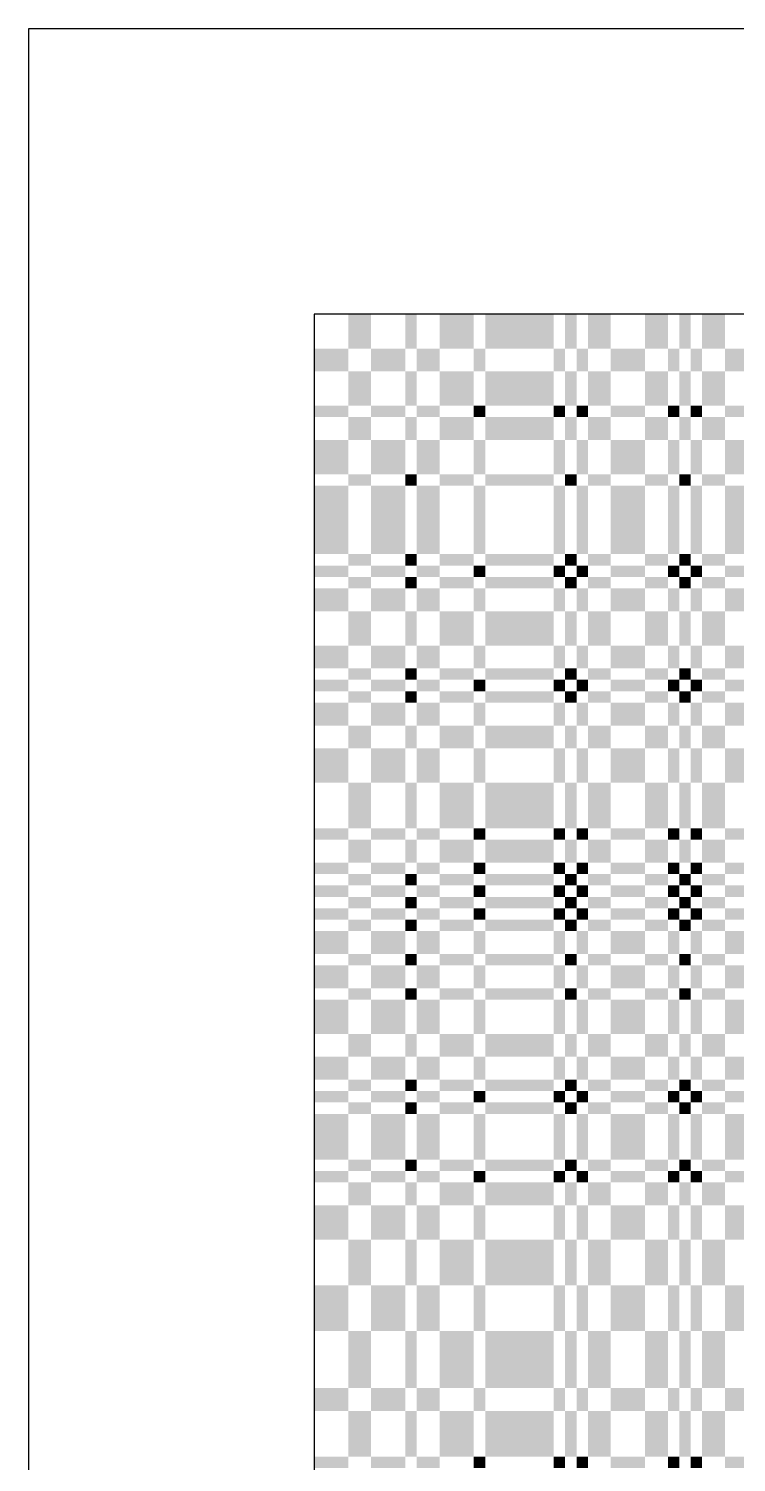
# Model space of a CAD drawing. Extents: x 0 to 200, y 0 to 200.
# Drawn here: x 0 to 49.6, y 99.6 to 200 of the extents above; entities that cross this region are included whole.
import ezdxf

# ---------------------------------------------------------------- set-up
doc = ezdxf.new("R2010")
doc.units = 0

msp = doc.modelspace()

# ---------------------------------------------------------------- linework, layer by layer
at = {"layer": 'CHROME'}
for points in [[(22.4, 177.6), (24, 177.6), (22.4, 180), (24, 180)], [(26.4, 177.6), (27.2, 177.6), (26.4, 180), (27.2, 180)], [(28.8, 177.6), (31.2, 177.6), (28.8, 180), (31.2, 180)], [(32, 177.6), (36.8, 177.6), (32, 180), (36.8, 180)], [(37.6, 177.6), (38.4, 177.6), (37.6, 180), (38.4, 180)], [(39.2, 177.6), (40.8, 177.6), (39.2, 180), (40.8, 180)], [(43.2, 177.6), (44.8, 177.6), (43.2, 180), (44.8, 180)], [(45.6, 177.6), (46.4, 177.6), (45.6, 180), (46.4, 180)], [(47.2, 177.6), (48.8, 177.6), (47.2, 180), (48.8, 180)], [(20, 176), (22.4, 176), (20, 177.6), (22.4, 177.6)], [(24, 176), (26.4, 176), (24, 177.6), (26.4, 177.6)], [(27.2, 176), (28.8, 176), (27.2, 177.6), (28.8, 177.6)], [(31.2, 176), (32, 176), (31.2, 177.6), (32, 177.6)], [(36.8, 176), (37.6, 176), (36.8, 177.6), (37.6, 177.6)], [(38.4, 176), (39.2, 176), (38.4, 177.6), (39.2, 177.6)], [(40.8, 176), (43.2, 176), (40.8, 177.6), (43.2, 177.6)], [(44.8, 176), (45.6, 176), (44.8, 177.6), (45.6, 177.6)], [(46.4, 176), (47.2, 176), (46.4, 177.6), (47.2, 177.6)], [(48.8, 176), (50.4, 176), (48.8, 177.6), (50.4, 177.6)], [(22.4, 173.6), (24, 173.6), (22.4, 176), (24, 176)], [(26.4, 173.6), (27.2, 173.6), (26.4, 176), (27.2, 176)], [(28.8, 173.6), (31.2, 173.6), (28.8, 176), (31.2, 176)], [(32, 173.6), (36.8, 173.6), (32, 176), (36.8, 176)], [(37.6, 173.6), (38.4, 173.6), (37.6, 176), (38.4, 176)], [(39.2, 173.6), (40.8, 173.6), (39.2, 176), (40.8, 176)], [(43.2, 173.6), (44.8, 173.6), (43.2, 176), (44.8, 176)], [(45.6, 173.6), (46.4, 173.6), (45.6, 176), (46.4, 176)], [(47.2, 173.6), (48.8, 173.6), (47.2, 176), (48.8, 176)], [(20, 172.8), (22.4, 172.8), (20, 173.6), (22.4, 173.6)], [(22.4, 171.2), (24, 171.2), (22.4, 172.8), (24, 172.8)], [(24, 172.8), (26.4, 172.8), (24, 173.6), (26.4, 173.6)], [(26.4, 171.2), (27.2, 171.2), (26.4, 172.8), (27.2, 172.8)], [(27.2, 172.8), (28.8, 172.8), (27.2, 173.6), (28.8, 173.6)], [(28.8, 171.2), (31.2, 171.2), (28.8, 172.8), (31.2, 172.8)], [(31.2, 172.8), (32, 172.8), (31.2, 173.6), (32, 173.6)], [(32, 171.2), (36.8, 171.2), (32, 172.8), (36.8, 172.8)], [(36.8, 172.8), (37.6, 172.8), (36.8, 173.6), (37.6, 173.6)], [(37.6, 171.2), (38.4, 171.2), (37.6, 172.8), (38.4, 172.8)], [(38.4, 172.8), (39.2, 172.8), (38.4, 173.6), (39.2, 173.6)], [(39.2, 171.2), (40.8, 171.2), (39.2, 172.8), (40.8, 172.8)], [(40.8, 172.8), (43.2, 172.8), (40.8, 173.6), (43.2, 173.6)], [(43.2, 171.2), (44.8, 171.2), (43.2, 172.8), (44.8, 172.8)], [(44.8, 172.8), (45.6, 172.8), (44.8, 173.6), (45.6, 173.6)], [(45.6, 171.2), (46.4, 171.2), (45.6, 172.8), (46.4, 172.8)], [(46.4, 172.8), (47.2, 172.8), (46.4, 173.6), (47.2, 173.6)], [(47.2, 171.2), (48.8, 171.2), (47.2, 172.8), (48.8, 172.8)], [(48.8, 172.8), (50.4, 172.8), (48.8, 173.6), (50.4, 173.6)], [(20, 168.8), (22.4, 168.8), (20, 171.2), (22.4, 171.2)], [(24, 168.8), (26.4, 168.8), (24, 171.2), (26.4, 171.2)], [(27.2, 168.8), (28.8, 168.8), (27.2, 171.2), (28.8, 171.2)], [(31.2, 168.8), (32, 168.8), (31.2, 171.2), (32, 171.2)], [(36.8, 168.8), (37.6, 168.8), (36.8, 171.2), (37.6, 171.2)], [(38.4, 168.8), (39.2, 168.8), (38.4, 171.2), (39.2, 171.2)], [(40.8, 168.8), (43.2, 168.8), (40.8, 171.2), (43.2, 171.2)], [(44.8, 168.8), (45.6, 168.8), (44.8, 171.2), (45.6, 171.2)], [(46.4, 168.8), (47.2, 168.8), (46.4, 171.2), (47.2, 171.2)], [(48.8, 168.8), (50.4, 168.8), (48.8, 171.2), (50.4, 171.2)], [(22.4, 168), (24, 168), (22.4, 168.8), (24, 168.8)], [(26.4, 168), (27.2, 168), (26.4, 168.8), (27.2, 168.8)], [(28.8, 168), (31.2, 168), (28.8, 168.8), (31.2, 168.8)], [(32, 168), (36.8, 168), (32, 168.8), (36.8, 168.8)], [(37.6, 168), (38.4, 168), (37.6, 168.8), (38.4, 168.8)], [(39.2, 168), (40.8, 168), (39.2, 168.8), (40.8, 168.8)], [(43.2, 168), (44.8, 168), (43.2, 168.8), (44.8, 168.8)], [(45.6, 168), (46.4, 168), (45.6, 168.8), (46.4, 168.8)], [(47.2, 168), (48.8, 168), (47.2, 168.8), (48.8, 168.8)], [(20, 163.2), (22.4, 163.2), (20, 168), (22.4, 168)], [(24, 163.2), (26.4, 163.2), (24, 168), (26.4, 168)], [(27.2, 163.2), (28.8, 163.2), (27.2, 168), (28.8, 168)], [(31.2, 163.2), (32, 163.2), (31.2, 168), (32, 168)], [(36.8, 163.2), (37.6, 163.2), (36.8, 168), (37.6, 168)], [(38.4, 163.2), (39.2, 163.2), (38.4, 168), (39.2, 168)], [(40.8, 163.2), (43.2, 163.2), (40.8, 168), (43.2, 168)], [(44.8, 163.2), (45.6, 163.2), (44.8, 168), (45.6, 168)], [(46.4, 163.2), (47.2, 163.2), (46.4, 168), (47.2, 168)], [(48.8, 163.2), (50.4, 163.2), (48.8, 168), (50.4, 168)], [(22.4, 162.4), (24, 162.4), (22.4, 163.2), (24, 163.2)], [(26.4, 162.4), (27.2, 162.4), (26.4, 163.2), (27.2, 163.2)], [(28.8, 162.4), (31.2, 162.4), (28.8, 163.2), (31.2, 163.2)], [(32, 162.4), (36.8, 162.4), (32, 163.2), (36.8, 163.2)], [(37.6, 162.4), (38.4, 162.4), (37.6, 163.2), (38.4, 163.2)], [(39.2, 162.4), (40.8, 162.4), (39.2, 163.2), (40.8, 163.2)], [(43.2, 162.4), (44.8, 162.4), (43.2, 163.2), (44.8, 163.2)], [(45.6, 162.4), (46.4, 162.4), (45.6, 163.2), (46.4, 163.2)], [(47.2, 162.4), (48.8, 162.4), (47.2, 163.2), (48.8, 163.2)], [(20, 161.6), (22.4, 161.6), (20, 162.4), (22.4, 162.4)], [(24, 161.6), (26.4, 161.6), (24, 162.4), (26.4, 162.4)], [(27.2, 161.6), (28.8, 161.6), (27.2, 162.4), (28.8, 162.4)], [(31.2, 161.6), (32, 161.6), (31.2, 162.4), (32, 162.4)], [(36.8, 161.6), (37.6, 161.6), (36.8, 162.4), (37.6, 162.4)], [(38.4, 161.6), (39.2, 161.6), (38.4, 162.4), (39.2, 162.4)], [(40.8, 161.6), (43.2, 161.6), (40.8, 162.4), (43.2, 162.4)], [(44.8, 161.6), (45.6, 161.6), (44.8, 162.4), (45.6, 162.4)], [(46.4, 161.6), (47.2, 161.6), (46.4, 162.4), (47.2, 162.4)], [(48.8, 161.6), (50.4, 161.6), (48.8, 162.4), (50.4, 162.4)], [(20, 159.2), (22.4, 159.2), (20, 160.8), (22.4, 160.8)], [(22.4, 160.8), (24, 160.8), (22.4, 161.6), (24, 161.6)], [(24, 159.2), (26.4, 159.2), (24, 160.8), (26.4, 160.8)], [(26.4, 160.8), (27.2, 160.8), (26.4, 161.6), (27.2, 161.6)], [(27.2, 159.2), (28.8, 159.2), (27.2, 160.8), (28.8, 160.8)], [(28.8, 160.8), (31.2, 160.8), (28.8, 161.6), (31.2, 161.6)], [(31.2, 159.2), (32, 159.2), (31.2, 160.8), (32, 160.8)], [(32, 160.8), (36.8, 160.8), (32, 161.6), (36.8, 161.6)], [(36.8, 159.2), (37.6, 159.2), (36.8, 160.8), (37.6, 160.8)], [(37.6, 160.8), (38.4, 160.8), (37.6, 161.6), (38.4, 161.6)], [(38.4, 159.2), (39.2, 159.2), (38.4, 160.8), (39.2, 160.8)], [(39.2, 160.8), (40.8, 160.8), (39.2, 161.6), (40.8, 161.6)], [(40.8, 159.2), (43.2, 159.2), (40.8, 160.8), (43.2, 160.8)], [(43.2, 160.8), (44.8, 160.8), (43.2, 161.6), (44.8, 161.6)], [(44.8, 159.2), (45.6, 159.2), (44.8, 160.8), (45.6, 160.8)], [(45.6, 160.8), (46.4, 160.8), (45.6, 161.6), (46.4, 161.6)], [(46.4, 159.2), (47.2, 159.2), (46.4, 160.8), (47.2, 160.8)], [(47.2, 160.8), (48.8, 160.8), (47.2, 161.6), (48.8, 161.6)], [(48.8, 159.2), (50.4, 159.2), (48.8, 160.8), (50.4, 160.8)], [(22.4, 156.8), (24, 156.8), (22.4, 159.2), (24, 159.2)], [(26.4, 156.8), (27.2, 156.8), (26.4, 159.2), (27.2, 159.2)], [(28.8, 156.8), (31.2, 156.8), (28.8, 159.2), (31.2, 159.2)], [(32, 156.8), (36.8, 156.8), (32, 159.2), (36.8, 159.2)], [(37.6, 156.8), (38.4, 156.8), (37.6, 159.2), (38.4, 159.2)], [(39.2, 156.8), (40.8, 156.8), (39.2, 159.2), (40.8, 159.2)], [(43.2, 156.8), (44.8, 156.8), (43.2, 159.2), (44.8, 159.2)], [(45.6, 156.8), (46.4, 156.8), (45.6, 159.2), (46.4, 159.2)], [(47.2, 156.8), (48.8, 156.8), (47.2, 159.2), (48.8, 159.2)], [(20, 155.2), (22.4, 155.2), (20, 156.8), (22.4, 156.8)], [(24, 155.2), (26.4, 155.2), (24, 156.8), (26.4, 156.8)], [(27.2, 155.2), (28.8, 155.2), (27.2, 156.8), (28.8, 156.8)], [(31.2, 155.2), (32, 155.2), (31.2, 156.8), (32, 156.8)], [(36.8, 155.2), (37.6, 155.2), (36.8, 156.8), (37.6, 156.8)], [(38.4, 155.2), (39.2, 155.2), (38.4, 156.8), (39.2, 156.8)], [(40.8, 155.2), (43.2, 155.2), (40.8, 156.8), (43.2, 156.8)], [(44.8, 155.2), (45.6, 155.2), (44.8, 156.8), (45.6, 156.8)], [(46.4, 155.2), (47.2, 155.2), (46.4, 156.8), (47.2, 156.8)], [(48.8, 155.2), (50.4, 155.2), (48.8, 156.8), (50.4, 156.8)], [(22.4, 154.4), (24, 154.4), (22.4, 155.2), (24, 155.2)], [(26.4, 154.4), (27.2, 154.4), (26.4, 155.2), (27.2, 155.2)], [(28.8, 154.4), (31.2, 154.4), (28.8, 155.2), (31.2, 155.2)], [(32, 154.4), (36.8, 154.4), (32, 155.2), (36.8, 155.2)], [(37.6, 154.4), (38.4, 154.4), (37.6, 155.2), (38.4, 155.2)], [(39.2, 154.4), (40.8, 154.4), (39.2, 155.2), (40.8, 155.2)], [(43.2, 154.4), (44.8, 154.4), (43.2, 155.2), (44.8, 155.2)], [(45.6, 154.4), (46.4, 154.4), (45.6, 155.2), (46.4, 155.2)], [(47.2, 154.4), (48.8, 154.4), (47.2, 155.2), (48.8, 155.2)], [(20, 153.6), (22.4, 153.6), (20, 154.4), (22.4, 154.4)], [(24, 153.6), (26.4, 153.6), (24, 154.4), (26.4, 154.4)], [(27.2, 153.6), (28.8, 153.6), (27.2, 154.4), (28.8, 154.4)], [(31.2, 153.6), (32, 153.6), (31.2, 154.4), (32, 154.4)], [(36.8, 153.6), (37.6, 153.6), (36.8, 154.4), (37.6, 154.4)], [(38.4, 153.6), (39.2, 153.6), (38.4, 154.4), (39.2, 154.4)], [(40.8, 153.6), (43.2, 153.6), (40.8, 154.4), (43.2, 154.4)], [(44.8, 153.6), (45.6, 153.6), (44.8, 154.4), (45.6, 154.4)], [(46.4, 153.6), (47.2, 153.6), (46.4, 154.4), (47.2, 154.4)], [(48.8, 153.6), (50.4, 153.6), (48.8, 154.4), (50.4, 154.4)], [(20, 151.2), (22.4, 151.2), (20, 152.8), (22.4, 152.8)], [(22.4, 152.8), (24, 152.8), (22.4, 153.6), (24, 153.6)], [(24, 151.2), (26.4, 151.2), (24, 152.8), (26.4, 152.8)], [(26.4, 152.8), (27.2, 152.8), (26.4, 153.6), (27.2, 153.6)], [(27.2, 151.2), (28.8, 151.2), (27.2, 152.8), (28.8, 152.8)], [(28.8, 152.8), (31.2, 152.8), (28.8, 153.6), (31.2, 153.6)], [(31.2, 151.2), (32, 151.2), (31.2, 152.8), (32, 152.8)], [(32, 152.8), (36.8, 152.8), (32, 153.6), (36.8, 153.6)], [(36.8, 151.2), (37.6, 151.2), (36.8, 152.8), (37.6, 152.8)], [(37.6, 152.8), (38.4, 152.8), (37.6, 153.6), (38.4, 153.6)], [(38.4, 151.2), (39.2, 151.2), (38.4, 152.8), (39.2, 152.8)], [(39.2, 152.8), (40.8, 152.8), (39.2, 153.6), (40.8, 153.6)], [(40.8, 151.2), (43.2, 151.2), (40.8, 152.8), (43.2, 152.8)], [(43.2, 152.8), (44.8, 152.8), (43.2, 153.6), (44.8, 153.6)], [(44.8, 151.2), (45.6, 151.2), (44.8, 152.8), (45.6, 152.8)], [(45.6, 152.8), (46.4, 152.8), (45.6, 153.6), (46.4, 153.6)], [(46.4, 151.2), (47.2, 151.2), (46.4, 152.8), (47.2, 152.8)], [(47.2, 152.8), (48.8, 152.8), (47.2, 153.6), (48.8, 153.6)], [(48.8, 151.2), (50.4, 151.2), (48.8, 152.8), (50.4, 152.8)], [(22.4, 149.6), (24, 149.6), (22.4, 151.2), (24, 151.2)], [(26.4, 149.6), (27.2, 149.6), (26.4, 151.2), (27.2, 151.2)], [(28.8, 149.6), (31.2, 149.6), (28.8, 151.2), (31.2, 151.2)], [(32, 149.6), (36.8, 149.6), (32, 151.2), (36.8, 151.2)], [(37.6, 149.6), (38.4, 149.6), (37.6, 151.2), (38.4, 151.2)], [(39.2, 149.6), (40.8, 149.6), (39.2, 151.2), (40.8, 151.2)], [(43.2, 149.6), (44.8, 149.6), (43.2, 151.2), (44.8, 151.2)], [(45.6, 149.6), (46.4, 149.6), (45.6, 151.2), (46.4, 151.2)], [(47.2, 149.6), (48.8, 149.6), (47.2, 151.2), (48.8, 151.2)], [(20, 147.2), (22.4, 147.2), (20, 149.6), (22.4, 149.6)], [(24, 147.2), (26.4, 147.2), (24, 149.6), (26.4, 149.6)], [(27.2, 147.2), (28.8, 147.2), (27.2, 149.6), (28.8, 149.6)], [(31.2, 147.2), (32, 147.2), (31.2, 149.6), (32, 149.6)], [(36.8, 147.2), (37.6, 147.2), (36.8, 149.6), (37.6, 149.6)], [(38.4, 147.2), (39.2, 147.2), (38.4, 149.6), (39.2, 149.6)], [(40.8, 147.2), (43.2, 147.2), (40.8, 149.6), (43.2, 149.6)], [(44.8, 147.2), (45.6, 147.2), (44.8, 149.6), (45.6, 149.6)], [(46.4, 147.2), (47.2, 147.2), (46.4, 149.6), (47.2, 149.6)], [(48.8, 147.2), (50.4, 147.2), (48.8, 149.6), (50.4, 149.6)], [(22.4, 144), (24, 144), (22.4, 147.2), (24, 147.2)], [(26.4, 144), (27.2, 144), (26.4, 147.2), (27.2, 147.2)], [(28.8, 144), (31.2, 144), (28.8, 147.2), (31.2, 147.2)], [(32, 144), (36.8, 144), (32, 147.2), (36.8, 147.2)], [(37.6, 144), (38.4, 144), (37.6, 147.2), (38.4, 147.2)], [(39.2, 144), (40.8, 144), (39.2, 147.2), (40.8, 147.2)], [(43.2, 144), (44.8, 144), (43.2, 147.2), (44.8, 147.2)], [(45.6, 144), (46.4, 144), (45.6, 147.2), (46.4, 147.2)], [(47.2, 144), (48.8, 144), (47.2, 147.2), (48.8, 147.2)], [(20, 143.2), (22.4, 143.2), (20, 144), (22.4, 144)], [(24, 143.2), (26.4, 143.2), (24, 144), (26.4, 144)], [(27.2, 143.2), (28.8, 143.2), (27.2, 144), (28.8, 144)], [(31.2, 143.2), (32, 143.2), (31.2, 144), (32, 144)], [(36.8, 143.2), (37.6, 143.2), (36.8, 144), (37.6, 144)], [(38.4, 143.2), (39.2, 143.2), (38.4, 144), (39.2, 144)], [(40.8, 143.2), (43.2, 143.2), (40.8, 144), (43.2, 144)], [(44.8, 143.2), (45.6, 143.2), (44.8, 144), (45.6, 144)], [(46.4, 143.2), (47.2, 143.2), (46.4, 144), (47.2, 144)], [(48.8, 143.2), (50.4, 143.2), (48.8, 144), (50.4, 144)], [(22.4, 141.6), (24, 141.6), (22.4, 143.2), (24, 143.2)], [(26.4, 141.6), (27.2, 141.6), (26.4, 143.2), (27.2, 143.2)], [(28.8, 141.6), (31.2, 141.6), (28.8, 143.2), (31.2, 143.2)], [(32, 141.6), (36.8, 141.6), (32, 143.2), (36.8, 143.2)], [(37.6, 141.6), (38.4, 141.6), (37.6, 143.2), (38.4, 143.2)], [(39.2, 141.6), (40.8, 141.6), (39.2, 143.2), (40.8, 143.2)], [(43.2, 141.6), (44.8, 141.6), (43.2, 143.2), (44.8, 143.2)], [(45.6, 141.6), (46.4, 141.6), (45.6, 143.2), (46.4, 143.2)], [(47.2, 141.6), (48.8, 141.6), (47.2, 143.2), (48.8, 143.2)], [(20, 140.8), (22.4, 140.8), (20, 141.6), (22.4, 141.6)], [(24, 140.8), (26.4, 140.8), (24, 141.6), (26.4, 141.6)], [(27.2, 140.8), (28.8, 140.8), (27.2, 141.6), (28.8, 141.6)], [(31.2, 140.8), (32, 140.8), (31.2, 141.6), (32, 141.6)], [(36.8, 140.8), (37.6, 140.8), (36.8, 141.6), (37.6, 141.6)], [(38.4, 140.8), (39.2, 140.8), (38.4, 141.6), (39.2, 141.6)], [(40.8, 140.8), (43.2, 140.8), (40.8, 141.6), (43.2, 141.6)], [(44.8, 140.8), (45.6, 140.8), (44.8, 141.6), (45.6, 141.6)], [(46.4, 140.8), (47.2, 140.8), (46.4, 141.6), (47.2, 141.6)], [(48.8, 140.8), (50.4, 140.8), (48.8, 141.6), (50.4, 141.6)], [(22.4, 140), (24, 140), (22.4, 140.8), (24, 140.8)], [(26.4, 140), (27.2, 140), (26.4, 140.8), (27.2, 140.8)], [(28.8, 140), (31.2, 140), (28.8, 140.8), (31.2, 140.8)], [(32, 140), (36.8, 140), (32, 140.8), (36.8, 140.8)], [(37.6, 140), (38.4, 140), (37.6, 140.8), (38.4, 140.8)], [(39.2, 140), (40.8, 140), (39.2, 140.8), (40.8, 140.8)], [(43.2, 140), (44.8, 140), (43.2, 140.8), (44.8, 140.8)], [(45.6, 140), (46.4, 140), (45.6, 140.8), (46.4, 140.8)], [(47.2, 140), (48.8, 140), (47.2, 140.8), (48.8, 140.8)], [(20, 139.2), (22.4, 139.2), (20, 140), (22.4, 140)], [(24, 139.2), (26.4, 139.2), (24, 140), (26.4, 140)], [(27.2, 139.2), (28.8, 139.2), (27.2, 140), (28.8, 140)], [(31.2, 139.2), (32, 139.2), (31.2, 140), (32, 140)], [(36.8, 139.2), (37.6, 139.2), (36.8, 140), (37.6, 140)], [(38.4, 139.2), (39.2, 139.2), (38.4, 140), (39.2, 140)], [(40.8, 139.2), (43.2, 139.2), (40.8, 140), (43.2, 140)], [(44.8, 139.2), (45.6, 139.2), (44.8, 140), (45.6, 140)], [(46.4, 139.2), (47.2, 139.2), (46.4, 140), (47.2, 140)], [(48.8, 139.2), (50.4, 139.2), (48.8, 140), (50.4, 140)], [(22.4, 138.4), (24, 138.4), (22.4, 139.2), (24, 139.2)], [(26.4, 138.4), (27.2, 138.4), (26.4, 139.2), (27.2, 139.2)], [(28.8, 138.4), (31.2, 138.4), (28.8, 139.2), (31.2, 139.2)], [(32, 138.4), (36.8, 138.4), (32, 139.2), (36.8, 139.2)], [(37.6, 138.4), (38.4, 138.4), (37.6, 139.2), (38.4, 139.2)], [(39.2, 138.4), (40.8, 138.4), (39.2, 139.2), (40.8, 139.2)], [(43.2, 138.4), (44.8, 138.4), (43.2, 139.2), (44.8, 139.2)], [(45.6, 138.4), (46.4, 138.4), (45.6, 139.2), (46.4, 139.2)], [(47.2, 138.4), (48.8, 138.4), (47.2, 139.2), (48.8, 139.2)], [(20, 137.6), (22.4, 137.6), (20, 138.4), (22.4, 138.4)], [(22.4, 136.8), (24, 136.8), (22.4, 137.6), (24, 137.6)], [(24, 137.6), (26.4, 137.6), (24, 138.4), (26.4, 138.4)], [(26.4, 136.8), (27.2, 136.8), (26.4, 137.6), (27.2, 137.6)], [(27.2, 137.6), (28.8, 137.6), (27.2, 138.4), (28.8, 138.4)], [(28.8, 136.8), (31.2, 136.8), (28.8, 137.6), (31.2, 137.6)], [(31.2, 137.6), (32, 137.6), (31.2, 138.4), (32, 138.4)], [(32, 136.8), (36.8, 136.8), (32, 137.6), (36.8, 137.6)], [(36.8, 137.6), (37.6, 137.6), (36.8, 138.4), (37.6, 138.4)], [(37.6, 136.8), (38.4, 136.8), (37.6, 137.6), (38.4, 137.6)], [(38.4, 137.6), (39.2, 137.6), (38.4, 138.4), (39.2, 138.4)], [(39.2, 136.8), (40.8, 136.8), (39.2, 137.6), (40.8, 137.6)], [(40.8, 137.6), (43.2, 137.6), (40.8, 138.4), (43.2, 138.4)], [(43.2, 136.8), (44.8, 136.8), (43.2, 137.6), (44.8, 137.6)], [(44.8, 137.6), (45.6, 137.6), (44.8, 138.4), (45.6, 138.4)], [(45.6, 136.8), (46.4, 136.8), (45.6, 137.6), (46.4, 137.6)], [(46.4, 137.6), (47.2, 137.6), (46.4, 138.4), (47.2, 138.4)], [(47.2, 136.8), (48.8, 136.8), (47.2, 137.6), (48.8, 137.6)], [(48.8, 137.6), (50.4, 137.6), (48.8, 138.4), (50.4, 138.4)], [(20, 135.2), (22.4, 135.2), (20, 136.8), (22.4, 136.8)], [(24, 135.2), (26.4, 135.2), (24, 136.8), (26.4, 136.8)], [(27.2, 135.2), (28.8, 135.2), (27.2, 136.8), (28.8, 136.8)], [(31.2, 135.2), (32, 135.2), (31.2, 136.8), (32, 136.8)], [(36.8, 135.2), (37.6, 135.2), (36.8, 136.8), (37.6, 136.8)], [(38.4, 135.2), (39.2, 135.2), (38.4, 136.8), (39.2, 136.8)], [(40.8, 135.2), (43.2, 135.2), (40.8, 136.8), (43.2, 136.8)], [(44.8, 135.2), (45.6, 135.2), (44.8, 136.8), (45.6, 136.8)], [(46.4, 135.2), (47.2, 135.2), (46.4, 136.8), (47.2, 136.8)], [(48.8, 135.2), (50.4, 135.2), (48.8, 136.8), (50.4, 136.8)], [(22.4, 134.4), (24, 134.4), (22.4, 135.2), (24, 135.2)], [(26.4, 134.4), (27.2, 134.4), (26.4, 135.2), (27.2, 135.2)], [(28.8, 134.4), (31.2, 134.4), (28.8, 135.2), (31.2, 135.2)], [(32, 134.4), (36.8, 134.4), (32, 135.2), (36.8, 135.2)], [(37.6, 134.4), (38.4, 134.4), (37.6, 135.2), (38.4, 135.2)], [(39.2, 134.4), (40.8, 134.4), (39.2, 135.2), (40.8, 135.2)], [(43.2, 134.4), (44.8, 134.4), (43.2, 135.2), (44.8, 135.2)], [(45.6, 134.4), (46.4, 134.4), (45.6, 135.2), (46.4, 135.2)], [(47.2, 134.4), (48.8, 134.4), (47.2, 135.2), (48.8, 135.2)], [(20, 132.8), (22.4, 132.8), (20, 134.4), (22.4, 134.4)], [(24, 132.8), (26.4, 132.8), (24, 134.4), (26.4, 134.4)], [(27.2, 132.8), (28.8, 132.8), (27.2, 134.4), (28.8, 134.4)], [(31.2, 132.8), (32, 132.8), (31.2, 134.4), (32, 134.4)], [(36.8, 132.8), (37.6, 132.8), (36.8, 134.4), (37.6, 134.4)], [(38.4, 132.8), (39.2, 132.8), (38.4, 134.4), (39.2, 134.4)], [(40.8, 132.8), (43.2, 132.8), (40.8, 134.4), (43.2, 134.4)], [(44.8, 132.8), (45.6, 132.8), (44.8, 134.4), (45.6, 134.4)], [(46.4, 132.8), (47.2, 132.8), (46.4, 134.4), (47.2, 134.4)], [(48.8, 132.8), (50.4, 132.8), (48.8, 134.4), (50.4, 134.4)], [(22.4, 132), (24, 132), (22.4, 132.8), (24, 132.8)], [(26.4, 132), (27.2, 132), (26.4, 132.8), (27.2, 132.8)], [(28.8, 132), (31.2, 132), (28.8, 132.8), (31.2, 132.8)], [(32, 132), (36.8, 132), (32, 132.8), (36.8, 132.8)], [(37.6, 132), (38.4, 132), (37.6, 132.8), (38.4, 132.8)], [(39.2, 132), (40.8, 132), (39.2, 132.8), (40.8, 132.8)], [(43.2, 132), (44.8, 132), (43.2, 132.8), (44.8, 132.8)], [(45.6, 132), (46.4, 132), (45.6, 132.8), (46.4, 132.8)], [(47.2, 132), (48.8, 132), (47.2, 132.8), (48.8, 132.8)], [(20, 129.6), (22.4, 129.6), (20, 132), (22.4, 132)], [(24, 129.6), (26.4, 129.6), (24, 132), (26.4, 132)], [(27.2, 129.6), (28.8, 129.6), (27.2, 132), (28.8, 132)], [(31.2, 129.6), (32, 129.6), (31.2, 132), (32, 132)], [(36.8, 129.6), (37.6, 129.6), (36.8, 132), (37.6, 132)], [(38.4, 129.6), (39.2, 129.6), (38.4, 132), (39.2, 132)], [(40.8, 129.6), (43.2, 129.6), (40.8, 132), (43.2, 132)], [(44.8, 129.6), (45.6, 129.6), (44.8, 132), (45.6, 132)], [(46.4, 129.6), (47.2, 129.6), (46.4, 132), (47.2, 132)], [(48.8, 129.6), (50.4, 129.6), (48.8, 132), (50.4, 132)], [(22.4, 128), (24, 128), (22.4, 129.6), (24, 129.6)], [(26.4, 128), (27.2, 128), (26.4, 129.6), (27.2, 129.6)], [(28.8, 128), (31.2, 128), (28.8, 129.6), (31.2, 129.6)], [(32, 128), (36.8, 128), (32, 129.6), (36.8, 129.6)], [(37.6, 128), (38.4, 128), (37.6, 129.6), (38.4, 129.6)], [(39.2, 128), (40.8, 128), (39.2, 129.6), (40.8, 129.6)], [(43.2, 128), (44.8, 128), (43.2, 129.6), (44.8, 129.6)], [(45.6, 128), (46.4, 128), (45.6, 129.6), (46.4, 129.6)], [(47.2, 128), (48.8, 128), (47.2, 129.6), (48.8, 129.6)], [(20, 126.4), (22.4, 126.4), (20, 128), (22.4, 128)], [(24, 126.4), (26.4, 126.4), (24, 128), (26.4, 128)], [(27.2, 126.4), (28.8, 126.4), (27.2, 128), (28.8, 128)], [(31.2, 126.4), (32, 126.4), (31.2, 128), (32, 128)], [(36.8, 126.4), (37.6, 126.4), (36.8, 128), (37.6, 128)], [(38.4, 126.4), (39.2, 126.4), (38.4, 128), (39.2, 128)], [(40.8, 126.4), (43.2, 126.4), (40.8, 128), (43.2, 128)], [(44.8, 126.4), (45.6, 126.4), (44.8, 128), (45.6, 128)], [(46.4, 126.4), (47.2, 126.4), (46.4, 128), (47.2, 128)], [(48.8, 126.4), (50.4, 126.4), (48.8, 128), (50.4, 128)], [(20, 124.8), (22.4, 124.8), (20, 125.6), (22.4, 125.6)], [(22.4, 125.6), (24, 125.6), (22.4, 126.4), (24, 126.4)], [(24, 124.8), (26.4, 124.8), (24, 125.6), (26.4, 125.6)], [(26.4, 125.6), (27.2, 125.6), (26.4, 126.4), (27.2, 126.4)], [(27.2, 124.8), (28.8, 124.8), (27.2, 125.6), (28.8, 125.6)], [(28.8, 125.6), (31.2, 125.6), (28.8, 126.4), (31.2, 126.4)], [(31.2, 124.8), (32, 124.8), (31.2, 125.6), (32, 125.6)], [(32, 125.6), (36.8, 125.6), (32, 126.4), (36.8, 126.4)], [(36.8, 124.8), (37.6, 124.8), (36.8, 125.6), (37.6, 125.6)], [(37.6, 125.6), (38.4, 125.6), (37.6, 126.4), (38.4, 126.4)], [(38.4, 124.8), (39.2, 124.8), (38.4, 125.6), (39.2, 125.6)], [(39.2, 125.6), (40.8, 125.6), (39.2, 126.4), (40.8, 126.4)], [(40.8, 124.8), (43.2, 124.8), (40.8, 125.6), (43.2, 125.6)], [(43.2, 125.6), (44.8, 125.6), (43.2, 126.4), (44.8, 126.4)], [(44.8, 124.8), (45.6, 124.8), (44.8, 125.6), (45.6, 125.6)], [(45.6, 125.6), (46.4, 125.6), (45.6, 126.4), (46.4, 126.4)], [(46.4, 124.8), (47.2, 124.8), (46.4, 125.6), (47.2, 125.6)], [(47.2, 125.6), (48.8, 125.6), (47.2, 126.4), (48.8, 126.4)], [(48.8, 124.8), (50.4, 124.8), (48.8, 125.6), (50.4, 125.6)], [(22.4, 124), (24, 124), (22.4, 124.8), (24, 124.8)], [(26.4, 124), (27.2, 124), (26.4, 124.8), (27.2, 124.8)], [(28.8, 124), (31.2, 124), (28.8, 124.8), (31.2, 124.8)], [(32, 124), (36.8, 124), (32, 124.8), (36.8, 124.8)], [(37.6, 124), (38.4, 124), (37.6, 124.8), (38.4, 124.8)], [(39.2, 124), (40.8, 124), (39.2, 124.8), (40.8, 124.8)], [(43.2, 124), (44.8, 124), (43.2, 124.8), (44.8, 124.8)], [(45.6, 124), (46.4, 124), (45.6, 124.8), (46.4, 124.8)], [(47.2, 124), (48.8, 124), (47.2, 124.8), (48.8, 124.8)], [(20, 120.8), (22.4, 120.8), (20, 124), (22.4, 124)], [(24, 120.8), (26.4, 120.8), (24, 124), (26.4, 124)], [(27.2, 120.8), (28.8, 120.8), (27.2, 124), (28.8, 124)], [(31.2, 120.8), (32, 120.8), (31.2, 124), (32, 124)], [(36.8, 120.8), (37.6, 120.8), (36.8, 124), (37.6, 124)], [(38.4, 120.8), (39.2, 120.8), (38.4, 124), (39.2, 124)], [(40.8, 120.8), (43.2, 120.8), (40.8, 124), (43.2, 124)], [(44.8, 120.8), (45.6, 120.8), (44.8, 124), (45.6, 124)], [(46.4, 120.8), (47.2, 120.8), (46.4, 124), (47.2, 124)], [(48.8, 120.8), (50.4, 120.8), (48.8, 124), (50.4, 124)], [(22.4, 120), (24, 120), (22.4, 120.8), (24, 120.8)], [(26.4, 120), (27.2, 120), (26.4, 120.8), (27.2, 120.8)], [(28.8, 120), (31.2, 120), (28.8, 120.8), (31.2, 120.8)], [(32, 120), (36.8, 120), (32, 120.8), (36.8, 120.8)], [(37.6, 120), (38.4, 120), (37.6, 120.8), (38.4, 120.8)], [(39.2, 120), (40.8, 120), (39.2, 120.8), (40.8, 120.8)], [(43.2, 120), (44.8, 120), (43.2, 120.8), (44.8, 120.8)], [(45.6, 120), (46.4, 120), (45.6, 120.8), (46.4, 120.8)], [(47.2, 120), (48.8, 120), (47.2, 120.8), (48.8, 120.8)], [(20, 119.2), (22.4, 119.2), (20, 120), (22.4, 120)], [(24, 119.2), (26.4, 119.2), (24, 120), (26.4, 120)], [(27.2, 119.2), (28.8, 119.2), (27.2, 120), (28.8, 120)], [(31.2, 119.2), (32, 119.2), (31.2, 120), (32, 120)], [(36.8, 119.2), (37.6, 119.2), (36.8, 120), (37.6, 120)], [(38.4, 119.2), (39.2, 119.2), (38.4, 120), (39.2, 120)], [(40.8, 119.2), (43.2, 119.2), (40.8, 120), (43.2, 120)], [(44.8, 119.2), (45.6, 119.2), (44.8, 120), (45.6, 120)], [(46.4, 119.2), (47.2, 119.2), (46.4, 120), (47.2, 120)], [(48.8, 119.2), (50.4, 119.2), (48.8, 120), (50.4, 120)], [(22.4, 117.6), (24, 117.6), (22.4, 119.2), (24, 119.2)], [(26.4, 117.6), (27.2, 117.6), (26.4, 119.2), (27.2, 119.2)], [(28.8, 117.6), (31.2, 117.6), (28.8, 119.2), (31.2, 119.2)], [(32, 117.6), (36.8, 117.6), (32, 119.2), (36.8, 119.2)], [(37.6, 117.6), (38.4, 117.6), (37.6, 119.2), (38.4, 119.2)], [(39.2, 117.6), (40.8, 117.6), (39.2, 119.2), (40.8, 119.2)], [(43.2, 117.6), (44.8, 117.6), (43.2, 119.2), (44.8, 119.2)], [(45.6, 117.6), (46.4, 117.6), (45.6, 119.2), (46.4, 119.2)], [(47.2, 117.6), (48.8, 117.6), (47.2, 119.2), (48.8, 119.2)], [(20, 115.2), (22.4, 115.2), (20, 117.6), (22.4, 117.6)], [(24, 115.2), (26.4, 115.2), (24, 117.6), (26.4, 117.6)], [(27.2, 115.2), (28.8, 115.2), (27.2, 117.6), (28.8, 117.6)], [(31.2, 115.2), (32, 115.2), (31.2, 117.6), (32, 117.6)], [(36.8, 115.2), (37.6, 115.2), (36.8, 117.6), (37.6, 117.6)], [(38.4, 115.2), (39.2, 115.2), (38.4, 117.6), (39.2, 117.6)], [(40.8, 115.2), (43.2, 115.2), (40.8, 117.6), (43.2, 117.6)], [(44.8, 115.2), (45.6, 115.2), (44.8, 117.6), (45.6, 117.6)], [(46.4, 115.2), (47.2, 115.2), (46.4, 117.6), (47.2, 117.6)], [(48.8, 115.2), (50.4, 115.2), (48.8, 117.6), (50.4, 117.6)], [(22.4, 112), (24, 112), (22.4, 115.2), (24, 115.2)], [(26.4, 112), (27.2, 112), (26.4, 115.2), (27.2, 115.2)], [(28.8, 112), (31.2, 112), (28.8, 115.2), (31.2, 115.2)], [(32, 112), (36.8, 112), (32, 115.2), (36.8, 115.2)], [(37.6, 112), (38.4, 112), (37.6, 115.2), (38.4, 115.2)], [(39.2, 112), (40.8, 112), (39.2, 115.2), (40.8, 115.2)], [(43.2, 112), (44.8, 112), (43.2, 115.2), (44.8, 115.2)], [(45.6, 112), (46.4, 112), (45.6, 115.2), (46.4, 115.2)], [(47.2, 112), (48.8, 112), (47.2, 115.2), (48.8, 115.2)], [(20, 108.8), (22.4, 108.8), (20, 112), (22.4, 112)], [(24, 108.8), (26.4, 108.8), (24, 112), (26.4, 112)], [(27.2, 108.8), (28.8, 108.8), (27.2, 112), (28.8, 112)], [(31.2, 108.8), (32, 108.8), (31.2, 112), (32, 112)], [(36.8, 108.8), (37.6, 108.8), (36.8, 112), (37.6, 112)], [(38.4, 108.8), (39.2, 108.8), (38.4, 112), (39.2, 112)], [(40.8, 108.8), (43.2, 108.8), (40.8, 112), (43.2, 112)], [(44.8, 108.8), (45.6, 108.8), (44.8, 112), (45.6, 112)], [(46.4, 108.8), (47.2, 108.8), (46.4, 112), (47.2, 112)], [(48.8, 108.8), (50.4, 108.8), (48.8, 112), (50.4, 112)], [(22.4, 104.8), (24, 104.8), (22.4, 108.8), (24, 108.8)], [(26.4, 104.8), (27.2, 104.8), (26.4, 108.8), (27.2, 108.8)], [(28.8, 104.8), (31.2, 104.8), (28.8, 108.8), (31.2, 108.8)], [(32, 104.8), (36.8, 104.8), (32, 108.8), (36.8, 108.8)], [(37.6, 104.8), (38.4, 104.8), (37.6, 108.8), (38.4, 108.8)], [(39.2, 104.8), (40.8, 104.8), (39.2, 108.8), (40.8, 108.8)], [(43.2, 104.8), (44.8, 104.8), (43.2, 108.8), (44.8, 108.8)], [(45.6, 104.8), (46.4, 104.8), (45.6, 108.8), (46.4, 108.8)], [(47.2, 104.8), (48.8, 104.8), (47.2, 108.8), (48.8, 108.8)], [(20, 103.2), (22.4, 103.2), (20, 104.8), (22.4, 104.8)], [(24, 103.2), (26.4, 103.2), (24, 104.8), (26.4, 104.8)], [(27.2, 103.2), (28.8, 103.2), (27.2, 104.8), (28.8, 104.8)], [(31.2, 103.2), (32, 103.2), (31.2, 104.8), (32, 104.8)], [(36.8, 103.2), (37.6, 103.2), (36.8, 104.8), (37.6, 104.8)], [(38.4, 103.2), (39.2, 103.2), (38.4, 104.8), (39.2, 104.8)], [(40.8, 103.2), (43.2, 103.2), (40.8, 104.8), (43.2, 104.8)], [(44.8, 103.2), (45.6, 103.2), (44.8, 104.8), (45.6, 104.8)], [(46.4, 103.2), (47.2, 103.2), (46.4, 104.8), (47.2, 104.8)], [(48.8, 103.2), (50.4, 103.2), (48.8, 104.8), (50.4, 104.8)], [(22.4, 100), (24, 100), (22.4, 103.2), (24, 103.2)], [(26.4, 100), (27.2, 100), (26.4, 103.2), (27.2, 103.2)], [(28.8, 100), (31.2, 100), (28.8, 103.2), (31.2, 103.2)], [(32, 100), (36.8, 100), (32, 103.2), (36.8, 103.2)], [(37.6, 100), (38.4, 100), (37.6, 103.2), (38.4, 103.2)], [(39.2, 100), (40.8, 100), (39.2, 103.2), (40.8, 103.2)], [(43.2, 100), (44.8, 100), (43.2, 103.2), (44.8, 103.2)], [(45.6, 100), (46.4, 100), (45.6, 103.2), (46.4, 103.2)], [(47.2, 100), (48.8, 100), (47.2, 103.2), (48.8, 103.2)], [(20, 99.2), (22.4, 99.2), (20, 100), (22.4, 100)], [(24, 99.2), (26.4, 99.2), (24, 100), (26.4, 100)], [(27.2, 99.2), (28.8, 99.2), (27.2, 100), (28.8, 100)], [(31.2, 99.2), (32, 99.2), (31.2, 100), (32, 100)], [(36.8, 99.2), (37.6, 99.2), (36.8, 100), (37.6, 100)], [(38.4, 99.2), (39.2, 99.2), (38.4, 100), (39.2, 100)], [(40.8, 99.2), (43.2, 99.2), (40.8, 100), (43.2, 100)], [(44.8, 99.2), (45.6, 99.2), (44.8, 100), (45.6, 100)], [(46.4, 99.2), (47.2, 99.2), (46.4, 100), (47.2, 100)], [(48.8, 99.2), (50.4, 99.2), (48.8, 100), (50.4, 100)]]:
    msp.add_solid(points, dxfattribs=at)
at = {"layer": 'OUTLINE'}
for p, q in [((200, 200), (0, 200)), ((0, 200), (0, 0)), ((180, 180), (20, 180)), ((20, 180), (20, 20))]:
    msp.add_line(p, q, dxfattribs=at)

doc.saveas('drawing.dxf')
